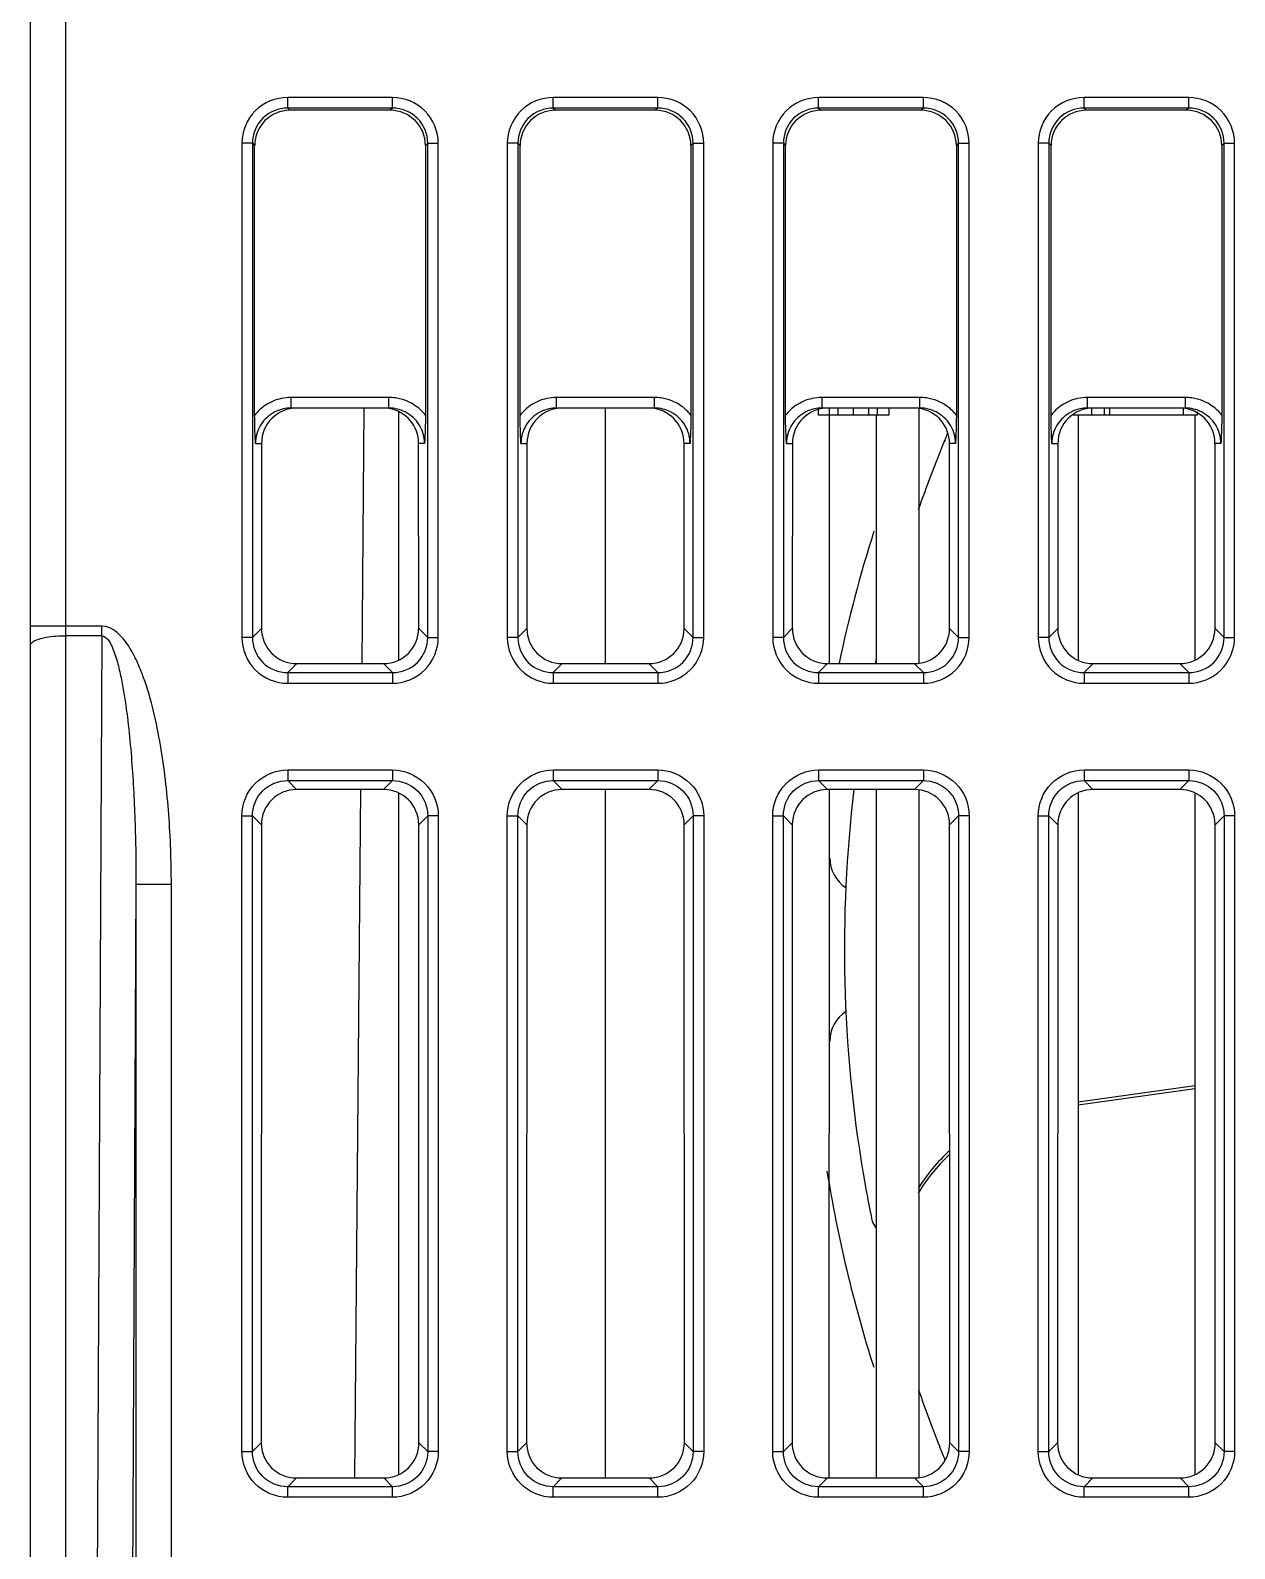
# Model space of a CAD drawing. Header units: millimetres. Extents: x 1211 to 2052, y 913 to 1507.
# Drawn here: x 1322.17 to 1356.19, y 970.49 to 1013.38 of the extents above; entities that cross this region are included whole.
import ezdxf

# ---------------------------------------------------------------- set-up
doc = ezdxf.new("R2010")
doc.units = ezdxf.units.MM
for name, color, linetype in [('F08025N45D024_SM100-13SOLIDLINE', 7, 'Continuous'), ('VF-51-H001SOLIDLINE', 7, 'Continuous'), ('VF-51-P003SOLIDLINE', 7, 'Continuous'), ('VF-51-P004SOLIDLINE', 7, 'Continuous')]:
    doc.layers.add(name, color=color, linetype=linetype)

msp = doc.modelspace()

# ---------------------------------------------------------------- linework, layer by layer
at = {"layer": 'F08025N45D024_SM100-13SOLIDLINE', "linetype": 'Continuous'}
for p, q in [((1348.004, 1001.813), (1347.988, 1001.773)), ((1348.017, 1001.81), (1348, 1001.77)), ((1351.77, 983.108), (1355.07, 983.57)), ((1355.07, 983.477), (1351.77, 983.014)), ((1345.76, 980.745), (1345.767, 980.707)), ((1345.936, 979.822), (1345.936, 979.821))]:
    msp.add_line(p, q, dxfattribs=at)
for centre, radius, start, end in [((1382.918, 987.494), 37.736, 157.7669, 160.9115), ((1383.72, 987.171), 38.6, 157.4332, 157.7084), ((1383.17, 987.414), 39, 162.3611, 168.0297), ((1383.426, 987.356), 38.262, 167.5583, 167.7241), ((1383.159, 987.414), 37.99, 173.1638, 189.5806), ((1351.481, 978.059), 4.965, 132.3141, 148.3392), ((1351.508, 977.968), 4.967, 132.7455, 148.9062), ((1383.17, 987.414), 39, 189.235, 197.6121), ((1384.346, 987.633), 39.196, 189.6076, 190.1218), ((1385.623, 987.86), 40.493, 190.1741, 190.5705), ((1386.154, 987.959), 41.033, 190.5699, 191.0875), ((1385.485, 987.827), 40.351, 191.0865, 191.4424), ((1382.712, 987.237), 37.509, 199.0795, 201.699), ((1383.049, 987.367), 37.871, 201.694, 202.2871)]:
    msp.add_arc(centre, radius, start, end, dxfattribs=at)
msp.add_open_spline([(1345.936, 979.821), (1345.941, 979.795), (1345.965, 979.7), (1346.012, 979.609), (1346.059, 979.555)], degree=3, knots=[0, 0, 0, 0, 0.26966, 1, 1, 1, 1], dxfattribs=at)
at = {"layer": 'VF-51-H001SOLIDLINE', "linetype": 'Continuous'}
for p, q in [((1332.57, 1002.604), (1332.57, 995.596)), ((1338.42, 995.492), (1338.42, 1002.714)), ((1346.07, 1002.514), (1346.07, 995.492)), ((1347.27, 1002.687), (1347.27, 995.492)), ((1351.77, 1002.514), (1351.77, 995.596)), ((1355.07, 1002.514), (1355.07, 995.596)), ((1332.57, 991.833), (1332.57, 972.584)), ((1338.42, 972.485), (1338.42, 991.936)), ((1346.07, 991.936), (1346.07, 972.485)), ((1347.27, 991.936), (1347.27, 972.485)), ((1351.77, 991.833), (1351.77, 972.584)), ((1355.07, 991.833), (1355.07, 972.584))]:
    msp.add_line(p, q, dxfattribs=at)
at = {"layer": 'VF-51-P003SOLIDLINE', "linetype": 'Continuous'}
for p, q in [((1322.17, 942.214), (1322.17, 1033.714)), ((1323.17, 942.214), (1323.17, 1033.714)), ((1329.44, 1011.19), (1329.44, 1011.488)), ((1332.4, 1011.488), (1329.44, 1011.488)), ((1332.4, 1011.19), (1332.4, 1011.488)), ((1336.94, 1011.19), (1336.94, 1011.488)), ((1339.9, 1011.488), (1336.94, 1011.488)), ((1339.9, 1011.19), (1339.9, 1011.488)), ((1344.44, 1011.19), (1344.44, 1011.488)), ((1347.4, 1011.488), (1344.44, 1011.488)), ((1347.4, 1011.19), (1347.4, 1011.488)), ((1351.94, 1011.19), (1351.94, 1011.488)), ((1354.9, 1011.488), (1351.94, 1011.488)), ((1354.9, 1011.19), (1354.9, 1011.488)), ((1329.44, 1011.19), (1329.504, 1011.126)), ((1332.4, 1011.19), (1329.44, 1011.19)), ((1332.336, 1011.126), (1329.504, 1011.126)), ((1332.4, 1011.19), (1332.336, 1011.126)), ((1336.94, 1011.19), (1337.004, 1011.126)), ((1339.9, 1011.19), (1336.94, 1011.19)), ((1339.836, 1011.126), (1337.004, 1011.126)), ((1339.9, 1011.19), (1339.836, 1011.126)), ((1344.44, 1011.19), (1344.504, 1011.126)), ((1347.4, 1011.19), (1344.44, 1011.19)), ((1347.336, 1011.126), (1344.504, 1011.126)), ((1347.4, 1011.19), (1347.336, 1011.126)), ((1351.94, 1011.19), (1352.004, 1011.126)), ((1354.9, 1011.19), (1351.94, 1011.19)), ((1354.836, 1011.126), (1352.004, 1011.126)), ((1354.9, 1011.19), (1354.836, 1011.126)), ((1328.145, 1010.193), (1328.145, 996.234)), ((1328.444, 1010.193), (1328.145, 1010.193)), ((1328.444, 1010.193), (1328.444, 996.234)), ((1328.444, 1010.193), (1328.507, 1010.13)), ((1333.396, 1010.193), (1333.332, 1010.13)), ((1333.396, 996.234), (1333.396, 1010.193)), ((1333.396, 1010.193), (1333.695, 1010.193)), ((1333.695, 996.234), (1333.695, 1010.193)), ((1335.645, 1010.193), (1335.645, 996.234)), ((1335.944, 1010.193), (1335.645, 1010.193)), ((1335.944, 1010.193), (1335.944, 996.234)), ((1335.944, 1010.193), (1336.007, 1010.13)), ((1340.896, 1010.193), (1340.832, 1010.13)), ((1340.896, 996.234), (1340.896, 1010.193)), ((1340.896, 1010.193), (1341.195, 1010.193)), ((1341.195, 996.234), (1341.195, 1010.193)), ((1343.145, 1010.193), (1343.145, 996.234)), ((1343.444, 1010.193), (1343.145, 1010.193)), ((1343.444, 1010.193), (1343.444, 996.234)), ((1343.444, 1010.193), (1343.507, 1010.13)), ((1348.396, 1010.193), (1348.332, 1010.13)), ((1348.396, 996.234), (1348.396, 1010.193)), ((1348.396, 1010.193), (1348.695, 1010.193)), ((1348.695, 996.234), (1348.695, 1010.193)), ((1350.645, 1010.193), (1350.645, 996.234)), ((1350.944, 1010.193), (1350.645, 1010.193)), ((1350.944, 1010.193), (1350.944, 996.234)), ((1350.944, 1010.193), (1351.007, 1010.13)), ((1355.896, 1010.193), (1355.832, 1010.13)), ((1355.896, 996.234), (1355.896, 1010.193)), ((1355.896, 1010.193), (1356.195, 1010.193)), ((1356.195, 996.234), (1356.195, 1010.193)), ((1328.507, 1002.512), (1328.507, 1010.13)), ((1333.332, 1010.13), (1333.332, 1002.512)), ((1336.007, 1002.512), (1336.007, 1010.13)), ((1340.832, 1010.13), (1340.832, 1002.512)), ((1343.507, 1002.512), (1343.507, 1010.13)), ((1348.332, 1010.13), (1348.332, 1002.512)), ((1351.007, 1002.512), (1351.007, 1010.13)), ((1355.832, 1010.13), (1355.832, 1002.512)), ((1329.537, 1002.714), (1329.537, 1003.014)), ((1332.302, 1003.014), (1329.537, 1003.014)), ((1332.302, 1002.714), (1332.302, 1003.014)), ((1337.037, 1002.714), (1337.037, 1003.014)), ((1339.802, 1003.014), (1337.037, 1003.014)), ((1339.802, 1002.714), (1339.802, 1003.014)), ((1344.537, 1002.714), (1344.537, 1003.014)), ((1347.302, 1003.014), (1344.537, 1003.014)), ((1347.302, 1002.714), (1347.302, 1003.014)), ((1352.037, 1002.714), (1352.037, 1003.014)), ((1354.802, 1003.014), (1352.037, 1003.014)), ((1354.802, 1002.714), (1354.802, 1003.014)), ((1332.302, 1002.714), (1329.537, 1002.714)), ((1331.596, 1002.714), (1331.533, 995.492)), ((1339.802, 1002.714), (1337.037, 1002.714)), ((1344.428, 1002.659), (1344.428, 1002.514)), ((1346.428, 1002.514), (1344.428, 1002.514)), ((1347.302, 1002.714), (1344.537, 1002.714)), ((1344.737, 1002.714), (1344.737, 1002.514)), ((1344.74, 1002.514), (1344.738, 995.492)), ((1344.981, 1002.714), (1344.981, 1002.514)), ((1345.416, 1002.714), (1345.416, 1002.514)), ((1345.847, 1002.714), (1345.847, 1002.514)), ((1346.091, 1002.714), (1346.091, 1002.514)), ((1346.428, 1002.714), (1346.428, 1002.514)), ((1355.138, 1002.514), (1351.634, 1002.514)), ((1354.802, 1002.714), (1352.037, 1002.714)), ((1352.152, 1002.714), (1352.152, 1002.514)), ((1352.51, 1002.714), (1352.51, 1002.514)), ((1352.66, 1002.714), (1352.66, 1002.514)), ((1354.738, 1002.714), (1354.738, 1002.514)), ((1355.138, 1002.605), (1355.138, 1002.514)), ((1328.531, 1001.714), (1328.7, 1001.714)), ((1328.7, 1001.714), (1328.698, 996.488)), ((1333.141, 996.488), (1333.14, 1001.714)), ((1333.308, 1001.714), (1333.14, 1001.714)), ((1336.031, 1001.714), (1336.2, 1001.714)), ((1336.2, 1001.714), (1336.198, 996.488)), ((1340.641, 996.488), (1340.64, 1001.714)), ((1340.808, 1001.714), (1340.64, 1001.714)), ((1343.531, 1001.714), (1343.7, 1001.714)), ((1343.7, 1001.714), (1343.698, 996.488)), ((1348.141, 996.488), (1348.14, 1001.714)), ((1348.308, 1001.714), (1348.14, 1001.714)), ((1351.031, 1001.714), (1351.2, 1001.714)), ((1351.2, 1001.714), (1351.198, 996.488)), ((1355.641, 996.488), (1355.64, 1001.714)), ((1355.808, 1001.714), (1355.64, 1001.714)), ((1324.186, 996.551), (1322.17, 996.551)), ((1324.186, 996.281), (1324.186, 996.551)), ((1328.444, 996.234), (1328.698, 996.488)), ((1333.396, 996.234), (1333.141, 996.488)), ((1335.944, 996.234), (1336.198, 996.488)), ((1340.896, 996.234), (1340.641, 996.488)), ((1343.444, 996.234), (1343.698, 996.488)), ((1348.396, 996.234), (1348.141, 996.488)), ((1350.944, 996.234), (1351.198, 996.488)), ((1355.896, 996.234), (1355.641, 996.488)), ((1324.186, 996.281), (1323.17, 996.281)), ((1324.186, 996.281), (1323.942, 946.414)), ((1328.444, 996.234), (1328.145, 996.234)), ((1333.396, 996.234), (1333.695, 996.234)), ((1335.944, 996.234), (1335.645, 996.234)), ((1340.896, 996.234), (1341.195, 996.234)), ((1343.444, 996.234), (1343.145, 996.234)), ((1348.396, 996.234), (1348.695, 996.234)), ((1350.944, 996.234), (1350.645, 996.234)), ((1355.896, 996.234), (1356.195, 996.234)), ((1329.44, 995.238), (1329.694, 995.492)), ((1329.44, 995.238), (1329.44, 994.939)), ((1329.44, 995.238), (1332.4, 995.238)), ((1329.694, 995.492), (1332.145, 995.492)), ((1332.4, 995.238), (1332.145, 995.492)), ((1332.4, 995.238), (1332.4, 994.939)), ((1336.94, 995.238), (1337.194, 995.492)), ((1336.94, 995.238), (1336.94, 994.939)), ((1336.94, 995.238), (1339.9, 995.238)), ((1337.194, 995.492), (1339.645, 995.492)), ((1339.9, 995.238), (1339.645, 995.492)), ((1339.9, 995.238), (1339.9, 994.939)), ((1344.44, 995.238), (1344.694, 995.492)), ((1344.44, 995.238), (1344.44, 994.939)), ((1344.44, 995.238), (1347.4, 995.238)), ((1344.694, 995.492), (1347.145, 995.492)), ((1347.4, 995.238), (1347.145, 995.492)), ((1347.4, 995.238), (1347.4, 994.939)), ((1351.94, 995.238), (1352.194, 995.492)), ((1351.94, 995.238), (1351.94, 994.939)), ((1351.94, 995.238), (1354.9, 995.238)), ((1352.194, 995.492), (1354.645, 995.492)), ((1354.9, 995.238), (1354.645, 995.492)), ((1354.9, 995.238), (1354.9, 994.939)), ((1329.44, 994.939), (1332.4, 994.939)), ((1336.94, 994.939), (1339.9, 994.939)), ((1344.44, 994.939), (1347.4, 994.939)), ((1351.94, 994.939), (1354.9, 994.939)), ((1329.44, 992.488), (1329.44, 992.19)), ((1329.44, 992.488), (1332.4, 992.488)), ((1329.44, 992.19), (1329.693, 991.936)), ((1329.44, 992.19), (1332.4, 992.19)), ((1332.4, 992.19), (1332.146, 991.936)), ((1332.4, 992.488), (1332.4, 992.19)), ((1336.94, 992.488), (1336.94, 992.19)), ((1336.94, 992.488), (1339.9, 992.488)), ((1336.94, 992.19), (1337.193, 991.936)), ((1336.94, 992.19), (1339.9, 992.19)), ((1339.9, 992.19), (1339.646, 991.936)), ((1339.9, 992.488), (1339.9, 992.19)), ((1344.44, 992.488), (1344.44, 992.19)), ((1344.44, 992.488), (1347.4, 992.488)), ((1344.44, 992.19), (1344.693, 991.936)), ((1344.44, 992.19), (1347.4, 992.19)), ((1347.4, 992.19), (1347.146, 991.936)), ((1347.4, 992.488), (1347.4, 992.19)), ((1351.94, 992.488), (1351.94, 992.19)), ((1351.94, 992.488), (1354.9, 992.488)), ((1351.94, 992.19), (1352.193, 991.936)), ((1351.94, 992.19), (1354.9, 992.19)), ((1354.9, 992.19), (1354.646, 991.936)), ((1354.9, 992.488), (1354.9, 992.19)), ((1332.146, 991.936), (1329.693, 991.936)), ((1331.502, 991.936), (1331.332, 972.485)), ((1339.646, 991.936), (1337.193, 991.936)), ((1347.146, 991.936), (1344.693, 991.936)), ((1344.737, 991.936), (1344.731, 972.485)), ((1354.646, 991.936), (1352.193, 991.936)), ((1328.145, 973.234), (1328.145, 991.193)), ((1328.145, 991.193), (1328.444, 991.193)), ((1328.444, 973.234), (1328.444, 991.193)), ((1328.444, 991.193), (1328.697, 990.94)), ((1328.697, 990.94), (1328.691, 973.481)), ((1333.396, 991.193), (1333.143, 990.94)), ((1333.148, 973.481), (1333.143, 990.94)), ((1333.396, 991.193), (1333.396, 973.234)), ((1333.695, 991.193), (1333.396, 991.193)), ((1333.695, 991.193), (1333.695, 973.234)), ((1335.645, 973.234), (1335.645, 991.193)), ((1335.645, 991.193), (1335.944, 991.193)), ((1335.944, 991.193), (1336.197, 990.94)), ((1335.944, 973.234), (1335.944, 991.193)), ((1336.197, 990.94), (1336.191, 973.481)), ((1340.896, 991.193), (1340.643, 990.94)), ((1340.648, 973.481), (1340.643, 990.94)), ((1340.896, 991.193), (1340.896, 973.234)), ((1341.195, 991.193), (1340.896, 991.193)), ((1341.195, 991.193), (1341.195, 973.234)), ((1343.145, 973.234), (1343.145, 991.193)), ((1343.145, 991.193), (1343.444, 991.193)), ((1343.444, 991.193), (1343.697, 990.94)), ((1343.444, 973.234), (1343.444, 991.193)), ((1343.697, 990.94), (1343.691, 973.481)), ((1348.396, 991.193), (1348.143, 990.94)), ((1348.148, 973.481), (1348.143, 990.94)), ((1348.396, 991.193), (1348.396, 973.234)), ((1348.695, 991.193), (1348.396, 991.193)), ((1348.695, 991.193), (1348.695, 973.234)), ((1350.645, 973.234), (1350.645, 991.193)), ((1350.645, 991.193), (1350.944, 991.193)), ((1350.944, 991.193), (1351.197, 990.94)), ((1350.944, 973.234), (1350.944, 991.193)), ((1351.197, 990.94), (1351.191, 973.481)), ((1355.896, 991.193), (1355.643, 990.94)), ((1355.648, 973.481), (1355.643, 990.94)), ((1355.896, 991.193), (1355.896, 973.234)), ((1356.195, 991.193), (1355.896, 991.193)), ((1356.195, 991.193), (1356.195, 973.234)), ((1325.153, 989.258), (1324.947, 947.191)), ((1325.153, 989.258), (1325.153, 947.396)), ((1325.153, 989.258), (1326.153, 989.258)), ((1326.153, 946.396), (1326.153, 989.258)), ((1328.444, 973.234), (1328.691, 973.481)), ((1333.396, 973.234), (1333.148, 973.481)), ((1335.944, 973.234), (1336.191, 973.481)), ((1340.896, 973.234), (1340.648, 973.481)), ((1343.444, 973.234), (1343.691, 973.481)), ((1348.396, 973.234), (1348.148, 973.481)), ((1350.944, 973.234), (1351.191, 973.481)), ((1355.896, 973.234), (1355.648, 973.481)), ((1328.145, 973.234), (1328.444, 973.234)), ((1333.695, 973.234), (1333.396, 973.234)), ((1335.645, 973.234), (1335.944, 973.234)), ((1341.195, 973.234), (1340.896, 973.234)), ((1343.145, 973.234), (1343.444, 973.234)), ((1348.695, 973.234), (1348.396, 973.234)), ((1350.645, 973.234), (1350.944, 973.234)), ((1356.195, 973.234), (1355.896, 973.234)), ((1329.44, 972.238), (1329.687, 972.485)), ((1329.687, 972.485), (1332.152, 972.485)), ((1332.4, 972.238), (1332.152, 972.485)), ((1336.94, 972.238), (1337.187, 972.485)), ((1337.187, 972.485), (1339.652, 972.485)), ((1339.9, 972.238), (1339.652, 972.485)), ((1344.44, 972.238), (1344.687, 972.485)), ((1344.687, 972.485), (1347.152, 972.485)), ((1347.4, 972.238), (1347.152, 972.485)), ((1351.94, 972.238), (1352.187, 972.485)), ((1352.187, 972.485), (1354.652, 972.485)), ((1354.9, 972.238), (1354.652, 972.485)), ((1329.44, 971.939), (1329.44, 972.238)), ((1332.4, 972.238), (1329.44, 972.238)), ((1332.4, 971.939), (1332.4, 972.238)), ((1336.94, 971.939), (1336.94, 972.238)), ((1339.9, 972.238), (1336.94, 972.238)), ((1339.9, 971.939), (1339.9, 972.238)), ((1347.4, 972.238), (1344.44, 972.238)), ((1344.44, 971.939), (1344.44, 972.238)), ((1347.4, 971.939), (1347.4, 972.238)), ((1354.9, 972.238), (1351.94, 972.238)), ((1351.94, 971.939), (1351.94, 972.238)), ((1354.9, 971.939), (1354.9, 972.238)), ((1332.4, 971.939), (1329.44, 971.939)), ((1339.9, 971.939), (1336.94, 971.939)), ((1347.4, 971.939), (1344.44, 971.939)), ((1354.9, 971.939), (1351.94, 971.939))]:
    msp.add_line(p, q, dxfattribs=at)
for centre, radius, start, end in [((1329.538, 1001.699), 1.315, 90.0236, 102.2498), ((1332.302, 1001.701), 1.312, 81.8865, 89.9928), ((1337.038, 1001.699), 1.315, 90.0236, 102.2498), ((1339.802, 1001.701), 1.312, 81.8865, 89.9928), ((1344.538, 1001.699), 1.315, 90.0236, 102.2498), ((1347.302, 1001.701), 1.312, 81.8865, 89.9928), ((1352.038, 1001.699), 1.315, 90.0236, 102.2498), ((1354.802, 1001.701), 1.312, 81.8865, 89.9928), ((1329.54, 1001.704), 1.311, 123.8446, 141.9557), ((1329.538, 1001.7), 1.013, 102.5058, 116.8071), ((1329.538, 1001.698), 1.016, 90.0226, 102.4618), ((1332.301, 1001.706), 1.309, 38.0225, 53.7911), ((1337.04, 1001.704), 1.311, 123.8446, 141.9557), ((1337.038, 1001.7), 1.013, 102.5058, 116.8071), ((1337.038, 1001.698), 1.016, 90.0226, 102.4618), ((1339.801, 1001.706), 1.309, 38.0225, 53.7911), ((1344.54, 1001.704), 1.311, 123.8446, 141.9557), ((1344.538, 1001.7), 1.013, 102.5058, 116.8071), ((1344.538, 1001.698), 1.016, 90.0226, 102.4618), ((1347.301, 1001.706), 1.309, 38.0225, 53.7911), ((1352.04, 1001.704), 1.311, 123.8446, 141.9557), ((1352.038, 1001.7), 1.013, 102.5058, 116.8071), ((1352.038, 1001.698), 1.016, 90.0226, 102.4618), ((1354.801, 1001.706), 1.309, 38.0225, 53.7911)]:
    msp.add_arc(centre, radius, start, end, dxfattribs=at)
for centre, major_axis, ratio, start_param, end_param in [((1329.511, 1010.122), (0.712, -0.712), 0.992433, 2.359993, 3.923193), ((1332.329, 1010.122), (-0.712, -0.712), 0.992433, 2.359993, 3.923193), ((1337.011, 1010.122), (0.712, -0.712), 0.992433, 2.359993, 3.923193), ((1339.829, 1010.122), (-0.712, -0.712), 0.992433, 2.359993, 3.923193), ((1344.511, 1010.122), (0.712, -0.712), 0.992433, 2.359993, 3.923193), ((1347.329, 1010.122), (-0.712, -0.712), 0.992433, 2.359993, 3.923193), ((1352.011, 1010.122), (0.712, -0.712), 0.992433, 2.359993, 3.923193), ((1354.829, 1010.122), (-0.712, -0.712), 0.992433, 2.359993, 3.923193), ((1329.704, 1001.714), (1.003, 0.04), 0.996183, 7.814016, 9.384812), ((1332.136, 1001.714), (1.003, -0.04), 0.996183, 6.323151, 7.730297), ((1337.204, 1001.714), (1.003, 0.04), 0.996183, 7.814016, 9.384812), ((1339.636, 1001.714), (1.003, -0.04), 0.996183, 6.323151, 7.730297), ((1344.704, 1001.714), (1.003, 0.04), 0.996183, 7.814016, 9.384812), ((1347.136, 1001.714), (1.003, -0.04), 0.996183, 6.323151, 7.730297), ((1352.204, 1001.714), (1.003, 0.04), 0.996183, 7.814016, 9.384812), ((1354.636, 1001.714), (1.003, -0.04), 0.996183, 6.323151, 7.730297), ((1329.702, 996.496), (0.699, 0.726), 0.992124, -3.942513, -2.379313), ((1332.137, 996.496), (-0.699, 0.726), 0.992124, -3.903872, -2.340672), ((1337.202, 996.496), (0.699, 0.726), 0.992124, -3.942513, -2.379313), ((1339.637, 996.496), (-0.699, 0.726), 0.992124, -3.903872, -2.340672), ((1344.702, 996.496), (0.699, 0.726), 0.992124, -3.942513, -2.379313), ((1347.137, 996.496), (-0.699, 0.726), 0.992124, -3.903872, -2.340672), ((1352.202, 996.496), (0.699, 0.726), 0.992124, -3.942513, -2.379313), ((1354.637, 996.496), (-0.699, 0.726), 0.992124, -3.903872, -2.340672), ((1329.701, 990.933), (0.727, -0.697), 0.992729, 2.339068, 3.902268), ((1332.139, 990.933), (0.727, 0.697), 0.992729, -0.760675, 0.802525), ((1337.201, 990.933), (0.727, -0.697), 0.992729, 2.339068, 3.902268), ((1339.639, 990.933), (0.727, 0.697), 0.992729, -0.760675, 0.802525), ((1344.701, 990.933), (0.727, -0.697), 0.992729, 2.339068, 3.902268), ((1347.139, 990.933), (0.727, 0.697), 0.992729, -0.760675, 0.802525), ((1352.201, 990.933), (0.727, -0.697), 0.992729, 2.339068, 3.902268), ((1354.639, 990.933), (0.727, 0.697), 0.992729, -0.760675, 0.802525), ((1329.695, 973.489), (0.699, 0.726), 0.992124, -3.942513, -2.379313), ((1332.144, 973.489), (-0.699, 0.726), 0.992124, -3.903872, -2.340672), ((1337.195, 973.489), (0.699, 0.726), 0.992124, -3.942513, -2.379313), ((1339.644, 973.489), (-0.699, 0.726), 0.992124, -3.903872, -2.340672), ((1344.695, 973.489), (0.699, 0.726), 0.992124, -3.942513, -2.379313), ((1347.144, 973.489), (-0.699, 0.726), 0.992124, -3.903872, -2.340672), ((1352.195, 973.489), (0.699, 0.726), 0.992124, -3.942513, -2.379313), ((1354.644, 973.489), (-0.699, 0.726), 0.992124, -3.903872, -2.340672)]:
    msp.add_ellipse(centre, major_axis=major_axis, ratio=ratio, start_param=start_param, end_param=end_param, dxfattribs=at)
for points, knots in [([(1329.44, 1011.488), (1329.11, 1011.488), (1328.42, 1011.213), (1328.145, 1010.524), (1328.145, 1010.193)], [0, 0, 0, 0, 0.49993, 1, 1, 1, 1]), ([(1333.695, 1010.193), (1333.695, 1010.524), (1333.42, 1011.213), (1332.73, 1011.488), (1332.4, 1011.488)], [0, 0, 0, 0, 0.49993, 1, 1, 1, 1]), ([(1336.94, 1011.488), (1336.61, 1011.488), (1335.92, 1011.213), (1335.645, 1010.524), (1335.645, 1010.193)], [0, 0, 0, 0, 0.49993, 1, 1, 1, 1]), ([(1341.195, 1010.193), (1341.195, 1010.524), (1340.92, 1011.213), (1340.23, 1011.488), (1339.9, 1011.488)], [0, 0, 0, 0, 0.49993, 1, 1, 1, 1]), ([(1344.44, 1011.488), (1344.11, 1011.488), (1343.42, 1011.213), (1343.145, 1010.524), (1343.145, 1010.193)], [0, 0, 0, 0, 0.49993, 1, 1, 1, 1]), ([(1348.695, 1010.193), (1348.695, 1010.524), (1348.42, 1011.213), (1347.73, 1011.488), (1347.4, 1011.488)], [0, 0, 0, 0, 0.49993, 1, 1, 1, 1]), ([(1351.94, 1011.488), (1351.61, 1011.488), (1350.92, 1011.213), (1350.645, 1010.524), (1350.645, 1010.193)], [0, 0, 0, 0, 0.49993, 1, 1, 1, 1]), ([(1356.195, 1010.193), (1356.195, 1010.524), (1355.92, 1011.213), (1355.23, 1011.488), (1354.9, 1011.488)], [0, 0, 0, 0, 0.49993, 1, 1, 1, 1]), ([(1329.44, 1011.19), (1329.186, 1011.19), (1328.654, 1010.979), (1328.443, 1010.448), (1328.444, 1010.193)], [0, 0, 0, 0, 0.49993, 1, 1, 1, 1]), ([(1333.396, 1010.193), (1333.396, 1010.448), (1333.186, 1010.979), (1332.654, 1011.19), (1332.4, 1011.19)], [0, 0, 0, 0, 0.49993, 1, 1, 1, 1]), ([(1336.94, 1011.19), (1336.686, 1011.19), (1336.154, 1010.979), (1335.943, 1010.448), (1335.944, 1010.193)], [0, 0, 0, 0, 0.49993, 1, 1, 1, 1]), ([(1340.896, 1010.193), (1340.896, 1010.448), (1340.686, 1010.979), (1340.154, 1011.19), (1339.9, 1011.19)], [0, 0, 0, 0, 0.49993, 1, 1, 1, 1]), ([(1344.44, 1011.19), (1344.186, 1011.19), (1343.654, 1010.979), (1343.443, 1010.448), (1343.444, 1010.193)], [0, 0, 0, 0, 0.49993, 1, 1, 1, 1]), ([(1348.396, 1010.193), (1348.396, 1010.448), (1348.186, 1010.979), (1347.654, 1011.19), (1347.4, 1011.19)], [0, 0, 0, 0, 0.49993, 1, 1, 1, 1]), ([(1351.94, 1011.19), (1351.686, 1011.19), (1351.154, 1010.979), (1350.943, 1010.448), (1350.944, 1010.193)], [0, 0, 0, 0, 0.49993, 1, 1, 1, 1]), ([(1355.896, 1010.193), (1355.896, 1010.448), (1355.686, 1010.979), (1355.154, 1011.19), (1354.9, 1011.19)], [0, 0, 0, 0, 0.49993, 1, 1, 1, 1]), ([(1328.531, 1001.714), (1328.528, 1001.776), (1328.516, 1002.042), (1328.507, 1002.308), (1328.507, 1002.512)], [0, 0, 0, 0, 0.236263, 1, 1, 1, 1]), ([(1329.081, 1002.605), (1328.919, 1002.523), (1328.635, 1002.265), (1328.531, 1001.895), (1328.531, 1001.714)], [0, 0, 0, 0, 0.500123, 1, 1, 1, 1]), ([(1333.308, 1001.714), (1333.308, 1001.895), (1333.205, 1002.265), (1332.92, 1002.523), (1332.759, 1002.605)], [0, 0, 0, 0, 0.500188, 1, 1, 1, 1]), ([(1333.332, 1002.512), (1333.332, 1002.441), (1333.329, 1002.175), (1333.318, 1001.909), (1333.308, 1001.714)], [0, 0, 0, 0, 0.264981, 1, 1, 1, 1]), ([(1336.031, 1001.714), (1336.028, 1001.776), (1336.016, 1002.042), (1336.007, 1002.308), (1336.007, 1002.512)], [0, 0, 0, 0, 0.236263, 1, 1, 1, 1]), ([(1336.581, 1002.605), (1336.419, 1002.523), (1336.135, 1002.265), (1336.031, 1001.895), (1336.031, 1001.714)], [0, 0, 0, 0, 0.500123, 1, 1, 1, 1]), ([(1340.808, 1001.714), (1340.808, 1001.895), (1340.705, 1002.265), (1340.42, 1002.523), (1340.259, 1002.605)], [0, 0, 0, 0, 0.500188, 1, 1, 1, 1]), ([(1340.832, 1002.512), (1340.832, 1002.441), (1340.829, 1002.175), (1340.818, 1001.909), (1340.808, 1001.714)], [0, 0, 0, 0, 0.264981, 1, 1, 1, 1]), ([(1343.531, 1001.714), (1343.528, 1001.776), (1343.516, 1002.042), (1343.507, 1002.308), (1343.507, 1002.512)], [0, 0, 0, 0, 0.236263, 1, 1, 1, 1]), ([(1344.081, 1002.605), (1343.919, 1002.523), (1343.635, 1002.265), (1343.531, 1001.895), (1343.531, 1001.714)], [0, 0, 0, 0, 0.500123, 1, 1, 1, 1]), ([(1348.308, 1001.714), (1348.308, 1001.895), (1348.205, 1002.265), (1347.92, 1002.523), (1347.759, 1002.605)], [0, 0, 0, 0, 0.500188, 1, 1, 1, 1]), ([(1348.332, 1002.512), (1348.332, 1002.441), (1348.329, 1002.175), (1348.318, 1001.909), (1348.308, 1001.714)], [0, 0, 0, 0, 0.264981, 1, 1, 1, 1]), ([(1351.031, 1001.714), (1351.028, 1001.776), (1351.016, 1002.042), (1351.007, 1002.308), (1351.007, 1002.512)], [0, 0, 0, 0, 0.236261, 1, 1, 1, 1]), ([(1351.581, 1002.605), (1351.419, 1002.523), (1351.135, 1002.265), (1351.031, 1001.895), (1351.031, 1001.714)], [0, 0, 0, 0, 0.500123, 1, 1, 1, 1]), ([(1355.808, 1001.714), (1355.808, 1001.895), (1355.705, 1002.265), (1355.42, 1002.523), (1355.259, 1002.605)], [0, 0, 0, 0, 0.500188, 1, 1, 1, 1]), ([(1355.832, 1002.512), (1355.832, 1002.441), (1355.829, 1002.175), (1355.818, 1001.909), (1355.808, 1001.714)], [0, 0, 0, 0, 0.264981, 1, 1, 1, 1]), ([(1326.153, 989.258), (1326.153, 989.915), (1326.107, 991.23), (1325.879, 993.189), (1325.559, 994.636), (1325.189, 995.557), (1324.904, 996.114), (1324.503, 996.551), (1324.186, 996.551)], [0, 0, 0, 0, 0.251175, 0.502315, 0.753251, 0.816053, 0.878842, 1, 1, 1, 1]), ([(1322.17, 996.012), (1322.17, 996.054), (1322.277, 996.152), (1322.387, 996.182), (1322.463, 996.202)], [0, 0, 0, 0, 0.354226, 1, 1, 1, 1]), ([(1322.463, 996.202), (1322.513, 996.216), (1322.745, 996.266), (1322.984, 996.281), (1323.17, 996.281)], [0, 0, 0, 0, 0.217688, 1, 1, 1, 1]), ([(1324.186, 996.281), (1324.259, 996.282), (1324.386, 996.161), (1324.515, 995.901), (1324.634, 995.538), (1324.735, 995.1), (1324.843, 994.507), (1324.942, 993.762), (1325.027, 992.864), (1325.087, 991.963), (1325.141, 990.762), (1325.154, 989.859), (1325.153, 989.258)], [0, 0, 0, 0, 0.030397, 0.06169, 0.12425, 0.186822, 0.249388, 0.374499, 0.499606, 0.624709, 0.749811, 1, 1, 1, 1]), ([(1328.145, 996.234), (1328.145, 995.903), (1328.42, 995.214), (1329.109, 994.939), (1329.44, 994.939)], [0, 0, 0, 0, 0.49993, 1, 1, 1, 1]), ([(1328.444, 996.234), (1328.443, 995.979), (1328.654, 995.448), (1329.186, 995.237), (1329.44, 995.238)], [0, 0, 0, 0, 0.49993, 1, 1, 1, 1]), ([(1332.4, 994.939), (1332.73, 994.939), (1333.42, 995.214), (1333.695, 995.903), (1333.695, 996.234)], [0, 0, 0, 0, 0.49993, 1, 1, 1, 1]), ([(1332.4, 995.238), (1332.654, 995.237), (1333.186, 995.448), (1333.396, 995.979), (1333.396, 996.234)], [0, 0, 0, 0, 0.49993, 1, 1, 1, 1]), ([(1335.645, 996.234), (1335.645, 995.903), (1335.92, 995.214), (1336.609, 994.939), (1336.94, 994.939)], [0, 0, 0, 0, 0.49993, 1, 1, 1, 1]), ([(1335.944, 996.234), (1335.943, 995.979), (1336.154, 995.448), (1336.686, 995.237), (1336.94, 995.238)], [0, 0, 0, 0, 0.49993, 1, 1, 1, 1]), ([(1339.9, 995.238), (1340.154, 995.237), (1340.686, 995.448), (1340.896, 995.979), (1340.896, 996.234)], [0, 0, 0, 0, 0.49993, 1, 1, 1, 1]), ([(1339.9, 994.939), (1340.23, 994.939), (1340.92, 995.214), (1341.195, 995.903), (1341.195, 996.234)], [0, 0, 0, 0, 0.49993, 1, 1, 1, 1]), ([(1343.145, 996.234), (1343.145, 995.903), (1343.42, 995.214), (1344.109, 994.939), (1344.44, 994.939)], [0, 0, 0, 0, 0.49993, 1, 1, 1, 1]), ([(1343.444, 996.234), (1343.443, 995.979), (1343.654, 995.448), (1344.186, 995.237), (1344.44, 995.238)], [0, 0, 0, 0, 0.49993, 1, 1, 1, 1]), ([(1347.4, 995.238), (1347.654, 995.237), (1348.186, 995.448), (1348.396, 995.979), (1348.396, 996.234)], [0, 0, 0, 0, 0.49993, 1, 1, 1, 1]), ([(1347.4, 994.939), (1347.73, 994.939), (1348.42, 995.214), (1348.695, 995.903), (1348.695, 996.234)], [0, 0, 0, 0, 0.49993, 1, 1, 1, 1]), ([(1350.645, 996.234), (1350.645, 995.903), (1350.92, 995.214), (1351.609, 994.939), (1351.94, 994.939)], [0, 0, 0, 0, 0.49993, 1, 1, 1, 1]), ([(1350.944, 996.234), (1350.943, 995.979), (1351.154, 995.448), (1351.686, 995.237), (1351.94, 995.238)], [0, 0, 0, 0, 0.49993, 1, 1, 1, 1]), ([(1354.9, 995.238), (1355.154, 995.237), (1355.686, 995.448), (1355.896, 995.979), (1355.896, 996.234)], [0, 0, 0, 0, 0.49993, 1, 1, 1, 1]), ([(1354.9, 994.939), (1355.23, 994.939), (1355.92, 995.214), (1356.195, 995.903), (1356.195, 996.234)], [0, 0, 0, 0, 0.49993, 1, 1, 1, 1]), ([(1328.145, 991.193), (1328.145, 991.524), (1328.42, 992.213), (1329.109, 992.488), (1329.44, 992.488)], [0, 0, 0, 0, 0.499993, 1, 1, 1, 1]), ([(1328.444, 991.193), (1328.443, 991.448), (1328.654, 991.979), (1329.186, 992.19), (1329.44, 992.19)], [0, 0, 0, 0, 0.499993, 1, 1, 1, 1]), ([(1332.4, 992.488), (1332.73, 992.488), (1333.42, 992.213), (1333.695, 991.524), (1333.695, 991.193)], [0, 0, 0, 0, 0.499993, 1, 1, 1, 1]), ([(1332.4, 992.19), (1332.654, 992.19), (1333.186, 991.979), (1333.396, 991.448), (1333.396, 991.193)], [0, 0, 0, 0, 0.499993, 1, 1, 1, 1]), ([(1335.645, 991.193), (1335.645, 991.524), (1335.92, 992.213), (1336.609, 992.488), (1336.94, 992.488)], [0, 0, 0, 0, 0.499993, 1, 1, 1, 1]), ([(1335.944, 991.193), (1335.943, 991.448), (1336.154, 991.979), (1336.686, 992.19), (1336.94, 992.19)], [0, 0, 0, 0, 0.499993, 1, 1, 1, 1]), ([(1339.9, 992.488), (1340.23, 992.488), (1340.92, 992.213), (1341.195, 991.524), (1341.195, 991.193)], [0, 0, 0, 0, 0.499993, 1, 1, 1, 1]), ([(1339.9, 992.19), (1340.154, 992.19), (1340.686, 991.979), (1340.896, 991.448), (1340.896, 991.193)], [0, 0, 0, 0, 0.499993, 1, 1, 1, 1]), ([(1343.145, 991.193), (1343.145, 991.524), (1343.42, 992.213), (1344.109, 992.488), (1344.44, 992.488)], [0, 0, 0, 0, 0.499993, 1, 1, 1, 1]), ([(1343.444, 991.193), (1343.443, 991.448), (1343.654, 991.979), (1344.186, 992.19), (1344.44, 992.19)], [0, 0, 0, 0, 0.499993, 1, 1, 1, 1]), ([(1347.4, 992.488), (1347.73, 992.488), (1348.42, 992.213), (1348.695, 991.524), (1348.695, 991.193)], [0, 0, 0, 0, 0.499993, 1, 1, 1, 1]), ([(1347.4, 992.19), (1347.654, 992.19), (1348.186, 991.979), (1348.396, 991.448), (1348.396, 991.193)], [0, 0, 0, 0, 0.499993, 1, 1, 1, 1]), ([(1350.645, 991.193), (1350.645, 991.524), (1350.92, 992.213), (1351.609, 992.488), (1351.94, 992.488)], [0, 0, 0, 0, 0.499993, 1, 1, 1, 1]), ([(1350.944, 991.193), (1350.943, 991.448), (1351.154, 991.979), (1351.686, 992.19), (1351.94, 992.19)], [0, 0, 0, 0, 0.499993, 1, 1, 1, 1]), ([(1354.9, 992.488), (1355.23, 992.488), (1355.92, 992.213), (1356.195, 991.524), (1356.195, 991.193)], [0, 0, 0, 0, 0.499993, 1, 1, 1, 1]), ([(1354.9, 992.19), (1355.154, 992.19), (1355.686, 991.979), (1355.896, 991.448), (1355.896, 991.193)], [0, 0, 0, 0, 0.499993, 1, 1, 1, 1]), ([(1329.44, 971.939), (1329.109, 971.939), (1328.42, 972.214), (1328.145, 972.903), (1328.145, 973.234)], [0, 0, 0, 0, 0.499993, 1, 1, 1, 1]), ([(1329.44, 972.238), (1329.186, 972.237), (1328.654, 972.448), (1328.443, 972.979), (1328.444, 973.234)], [0, 0, 0, 0, 0.499993, 1, 1, 1, 1]), ([(1333.695, 973.234), (1333.695, 972.903), (1333.42, 972.214), (1332.73, 971.939), (1332.4, 971.939)], [0, 0, 0, 0, 0.499993, 1, 1, 1, 1]), ([(1333.396, 973.234), (1333.396, 972.979), (1333.186, 972.448), (1332.654, 972.237), (1332.4, 972.238)], [0, 0, 0, 0, 0.499993, 1, 1, 1, 1]), ([(1336.94, 971.939), (1336.609, 971.939), (1335.92, 972.214), (1335.645, 972.903), (1335.645, 973.234)], [0, 0, 0, 0, 0.499993, 1, 1, 1, 1]), ([(1336.94, 972.238), (1336.686, 972.237), (1336.154, 972.448), (1335.943, 972.979), (1335.944, 973.234)], [0, 0, 0, 0, 0.499993, 1, 1, 1, 1]), ([(1341.195, 973.234), (1341.195, 972.903), (1340.92, 972.214), (1340.23, 971.939), (1339.9, 971.939)], [0, 0, 0, 0, 0.499993, 1, 1, 1, 1]), ([(1340.896, 973.234), (1340.896, 972.979), (1340.686, 972.448), (1340.154, 972.237), (1339.9, 972.238)], [0, 0, 0, 0, 0.499993, 1, 1, 1, 1]), ([(1344.44, 971.939), (1344.109, 971.939), (1343.42, 972.214), (1343.145, 972.903), (1343.145, 973.234)], [0, 0, 0, 0, 0.499993, 1, 1, 1, 1]), ([(1344.44, 972.238), (1344.186, 972.237), (1343.654, 972.448), (1343.443, 972.979), (1343.444, 973.234)], [0, 0, 0, 0, 0.499993, 1, 1, 1, 1]), ([(1348.695, 973.234), (1348.695, 972.903), (1348.42, 972.214), (1347.73, 971.939), (1347.4, 971.939)], [0, 0, 0, 0, 0.499993, 1, 1, 1, 1]), ([(1348.396, 973.234), (1348.396, 972.979), (1348.186, 972.448), (1347.654, 972.237), (1347.4, 972.238)], [0, 0, 0, 0, 0.499993, 1, 1, 1, 1]), ([(1351.94, 971.939), (1351.609, 971.939), (1350.92, 972.214), (1350.645, 972.903), (1350.645, 973.234)], [0, 0, 0, 0, 0.499993, 1, 1, 1, 1]), ([(1351.94, 972.238), (1351.686, 972.237), (1351.154, 972.448), (1350.943, 972.979), (1350.944, 973.234)], [0, 0, 0, 0, 0.499993, 1, 1, 1, 1]), ([(1356.195, 973.234), (1356.195, 972.903), (1355.92, 972.214), (1355.23, 971.939), (1354.9, 971.939)], [0, 0, 0, 0, 0.499993, 1, 1, 1, 1]), ([(1355.896, 973.234), (1355.896, 972.979), (1355.686, 972.448), (1355.154, 972.237), (1354.9, 972.238)], [0, 0, 0, 0, 0.499993, 1, 1, 1, 1])]:
    msp.add_open_spline(points, degree=3, knots=knots, dxfattribs=at)
for points in [[(1329.259, 1002.984), (1329.1, 1002.949), (1328.945, 1002.883), (1328.81, 1002.793)], [(1333.074, 1002.762), (1332.904, 1002.886), (1332.696, 1002.971), (1332.487, 1003)], [(1336.759, 1002.984), (1336.6, 1002.949), (1336.445, 1002.883), (1336.31, 1002.793)], [(1340.574, 1002.762), (1340.404, 1002.886), (1340.196, 1002.971), (1339.987, 1003)], [(1344.259, 1002.984), (1344.1, 1002.949), (1343.945, 1002.883), (1343.81, 1002.793)], [(1348.074, 1002.762), (1347.904, 1002.886), (1347.696, 1002.971), (1347.487, 1003)], [(1351.759, 1002.984), (1351.6, 1002.949), (1351.445, 1002.883), (1351.31, 1002.793)], [(1355.574, 1002.762), (1355.404, 1002.886), (1355.196, 1002.971), (1354.987, 1003)], [(1332.759, 1002.605), (1332.619, 1002.675), (1332.459, 1002.714), (1332.302, 1002.714)], [(1340.259, 1002.605), (1340.119, 1002.675), (1339.959, 1002.714), (1339.802, 1002.714)], [(1347.759, 1002.605), (1347.619, 1002.675), (1347.459, 1002.714), (1347.302, 1002.714)], [(1355.259, 1002.605), (1355.119, 1002.675), (1354.959, 1002.714), (1354.802, 1002.714)]]:
    msp.add_open_spline(points, degree=3, dxfattribs=at)
at = {"layer": 'VF-51-P004SOLIDLINE', "linetype": 'Continuous'}
for centre, major_axis, start_param, end_param in [((1345.758, 990.001), (0.708, 0.708), -3.926382, -2.935763), ((1345.758, 984.826), (-0.708, 0.708), -0.209321, 0.784789)]:
    msp.add_ellipse(centre, major_axis=major_axis, ratio=0.998783, start_param=start_param, end_param=end_param, dxfattribs=at)

doc.saveas('drawing.dxf')
